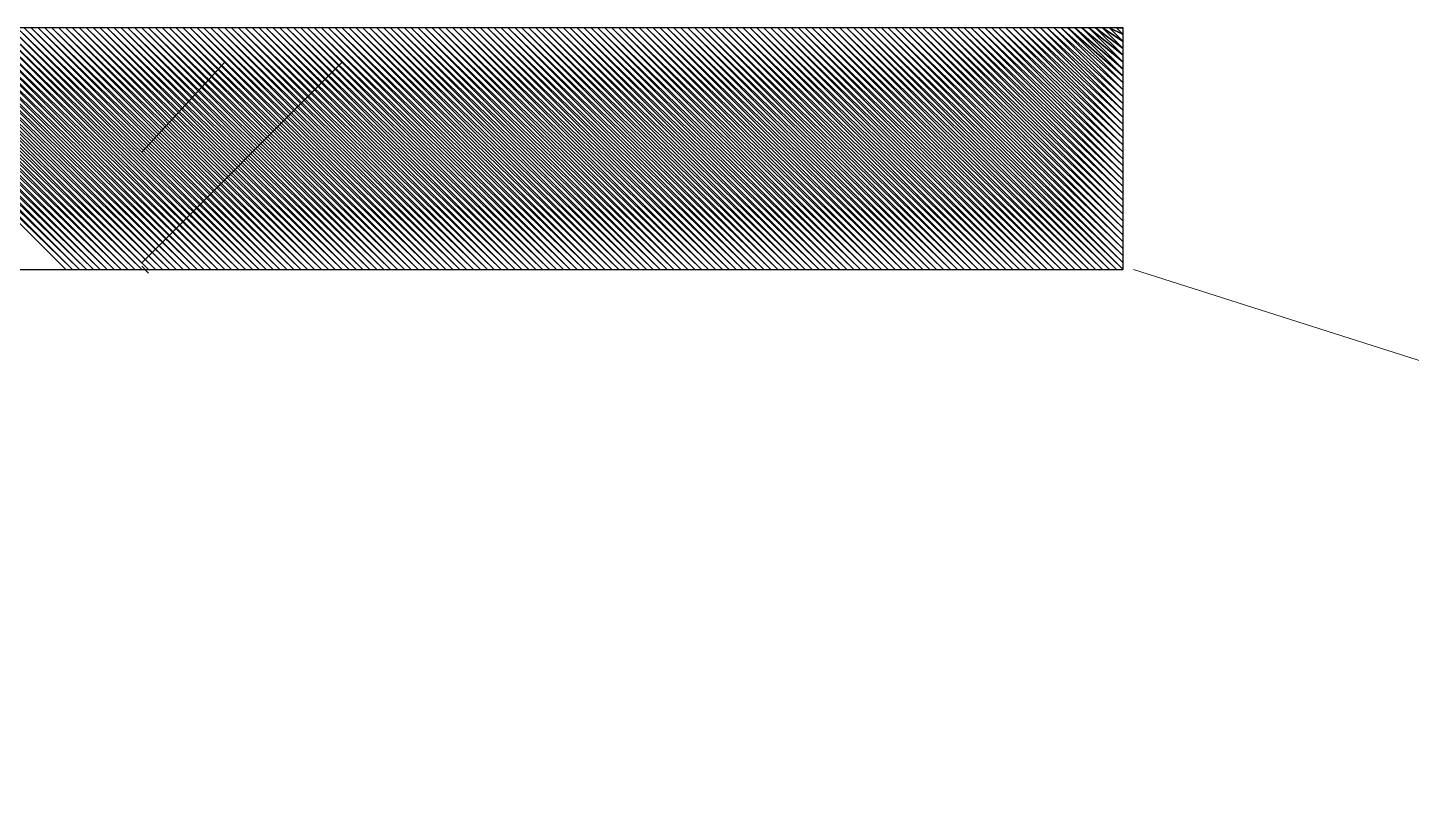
# Model space of a CAD drawing. Header units: millimetres. Extents: x 3050 to 430575, y -569542 to 36130.
# Drawn here: x 298760.2 to 299157.1, y -472798.7 to -472577.4 of the extents above; entities that cross this region are included whole.
import ezdxf

# ---------------------------------------------------------------- set-up
doc = ezdxf.new("R2010")
doc.units = ezdxf.units.MM
doc.layers.add('PDF _Геометрия', color=7, linetype='Continuous')

# ---------------------------------------------------------------- blocks, each defined once
blk = doc.blocks.new('ТХ3 4 этаж')
at = {"layer": 'PDF _Геометрия', "color": 5, "lineweight": 25}
for points in [[(14616.52, -61106.23), (13867.05, -61106.23), (13867.05, -61245.01), (14616.52, -61245.01)], [(13871.02, -61106.23), (14009.81, -61245.01), (13871.02, -61106.23), (14009.81, -61245.01), (13871.02, -61106.23), (14009.81, -61245.01), (13871.02, -61106.23), (14013.77, -61245.01), (13871.02, -61106.23), (14013.77, -61245.01), (13871.02, -61106.23), (14013.77, -61245.01)], [(13874.98, -61106.23), (14013.77, -61245.01), (13874.98, -61106.23), (14013.77, -61245.01), (13874.98, -61106.23), (14013.77, -61245.01), (13874.98, -61106.23), (14017.74, -61245.01), (13874.98, -61106.23), (14017.74, -61245.01), (13874.98, -61106.23), (14017.74, -61245.01)], [(13989.98, -61106.23), (14132.73, -61245.01), (13989.98, -61106.23), (14132.73, -61245.01), (13989.98, -61106.23), (14132.73, -61245.01)], [(13993.94, -61106.23), (14132.73, -61245.01), (13993.94, -61106.23), (14132.73, -61245.01), (13993.94, -61106.23), (14132.73, -61245.01), (13993.94, -61106.23), (14136.7, -61245.01), (13993.94, -61106.23), (14136.7, -61245.01), (13993.94, -61106.23), (14136.7, -61245.01)], [(13997.91, -61106.23), (14136.7, -61245.01), (13997.91, -61106.23), (14136.7, -61245.01), (13997.91, -61106.23), (14136.7, -61245.01), (13997.91, -61106.23), (14140.66, -61245.01), (13997.91, -61106.23), (14140.66, -61245.01), (13997.91, -61106.23), (14140.66, -61245.01)], [(14001.88, -61106.23), (14140.66, -61245.01), (14001.88, -61106.23), (14140.66, -61245.01), (14001.88, -61106.23), (14140.66, -61245.01), (14001.88, -61106.23), (14144.63, -61245.01), (14001.88, -61106.23), (14144.63, -61245.01), (14001.88, -61106.23), (14144.63, -61245.01)], [(14005.84, -61106.23), (14144.63, -61245.01), (14005.84, -61106.23), (14144.63, -61245.01), (14005.84, -61106.23), (14144.63, -61245.01), (14005.84, -61106.23), (14148.6, -61245.01), (14005.84, -61106.23), (14148.6, -61245.01), (14005.84, -61106.23), (14148.6, -61245.01)], [(14009.81, -61106.23), (14148.6, -61245.01), (14009.81, -61106.23), (14148.6, -61245.01), (14009.81, -61106.23), (14148.6, -61245.01), (14009.81, -61106.23), (14152.56, -61245.01), (14009.81, -61106.23), (14152.56, -61245.01), (14009.81, -61106.23), (14152.56, -61245.01)], [(14013.77, -61106.23), (14152.56, -61245.01), (14013.77, -61106.23), (14152.56, -61245.01), (14013.77, -61106.23), (14152.56, -61245.01), (14013.77, -61106.23), (14156.53, -61245.01), (14013.77, -61106.23), (14156.53, -61245.01), (14013.77, -61106.23), (14156.53, -61245.01)], [(14017.74, -61106.23), (14156.53, -61245.01), (14017.74, -61106.23), (14156.53, -61245.01), (14017.74, -61106.23), (14156.53, -61245.01), (14017.74, -61106.23), (14160.49, -61245.01), (14017.74, -61106.23), (14160.49, -61245.01), (14017.74, -61106.23), (14160.49, -61245.01)], [(14136.7, -61106.23), (14279.45, -61245.01), (14136.7, -61106.23), (14279.45, -61245.01), (14136.7, -61106.23), (14279.45, -61245.01)], [(14140.66, -61106.23), (14279.45, -61245.01), (14140.66, -61106.23), (14279.45, -61245.01), (14140.66, -61106.23), (14279.45, -61245.01), (14140.66, -61106.23), (14283.42, -61245.01), (14140.66, -61106.23), (14283.42, -61245.01), (14140.66, -61106.23), (14283.42, -61245.01)], [(14144.63, -61106.23), (14283.42, -61245.01), (14144.63, -61106.23), (14283.42, -61245.01), (14144.63, -61106.23), (14283.42, -61245.01), (14144.63, -61106.23), (14287.39, -61245.01), (14144.63, -61106.23), (14287.39, -61245.01), (14144.63, -61106.23), (14287.39, -61245.01)], [(14148.6, -61106.23), (14287.39, -61245.01), (14148.6, -61106.23), (14287.39, -61245.01), (14148.6, -61106.23), (14287.39, -61245.01), (14148.6, -61106.23), (14291.35, -61245.01), (14148.6, -61106.23), (14291.35, -61245.01), (14148.6, -61106.23), (14291.35, -61245.01)], [(14152.56, -61106.23), (14291.35, -61245.01), (14152.56, -61106.23), (14291.35, -61245.01), (14152.56, -61106.23), (14291.35, -61245.01), (14152.56, -61106.23), (14295.32, -61245.01), (14152.56, -61106.23), (14295.32, -61245.01), (14152.56, -61106.23), (14295.32, -61245.01)], [(14156.53, -61106.23), (14295.32, -61245.01), (14156.53, -61106.23), (14295.32, -61245.01), (14156.53, -61106.23), (14295.32, -61245.01), (14156.53, -61106.23), (14299.28, -61245.01), (14156.53, -61106.23), (14299.28, -61245.01), (14156.53, -61106.23), (14299.28, -61245.01)], [(14160.49, -61106.23), (14299.28, -61245.01), (14160.49, -61106.23), (14299.28, -61245.01), (14160.49, -61106.23), (14299.28, -61245.01), (14160.49, -61106.23), (14303.25, -61245.01), (14160.49, -61106.23), (14303.25, -61245.01), (14160.49, -61106.23), (14303.25, -61245.01)], [(14164.46, -61106.23), (14303.25, -61245.01), (14164.46, -61106.23), (14303.25, -61245.01), (14164.46, -61106.23), (14303.25, -61245.01), (14164.46, -61106.23), (14307.21, -61245.01), (14164.46, -61106.23), (14307.21, -61245.01), (14164.46, -61106.23), (14307.21, -61245.01)], [(14279.45, -61106.23), (14422.21, -61245.01), (14279.45, -61106.23), (14422.21, -61245.01), (14279.45, -61106.23), (14422.21, -61245.01)], [(14283.42, -61106.23), (14422.21, -61245.01), (14283.42, -61106.23), (14422.21, -61245.01), (14283.42, -61106.23), (14422.21, -61245.01), (14283.42, -61106.23), (14426.18, -61245.01), (14283.42, -61106.23), (14426.18, -61245.01), (14283.42, -61106.23), (14426.18, -61245.01)], [(14287.39, -61106.23), (14426.18, -61245.01), (14287.39, -61106.23), (14426.18, -61245.01), (14287.39, -61106.23), (14426.18, -61245.01), (14287.39, -61106.23), (14430.14, -61245.01), (14287.39, -61106.23), (14430.14, -61245.01), (14287.39, -61106.23), (14430.14, -61245.01)], [(14291.35, -61106.23), (14430.14, -61245.01), (14291.35, -61106.23), (14430.14, -61245.01), (14291.35, -61106.23), (14430.14, -61245.01), (14291.35, -61106.23), (14434.11, -61245.01), (14291.35, -61106.23), (14434.11, -61245.01), (14291.35, -61106.23), (14434.11, -61245.01)], [(14295.32, -61106.23), (14434.11, -61245.01), (14295.32, -61106.23), (14434.11, -61245.01), (14295.32, -61106.23), (14434.11, -61245.01), (14295.32, -61106.23), (14438.07, -61245.01), (14295.32, -61106.23), (14438.07, -61245.01), (14295.32, -61106.23), (14438.07, -61245.01)], [(14299.28, -61106.23), (14438.07, -61245.01), (14299.28, -61106.23), (14438.07, -61245.01), (14299.28, -61106.23), (14438.07, -61245.01), (14299.28, -61106.23), (14442.04, -61245.01), (14299.28, -61106.23), (14442.04, -61245.01), (14299.28, -61106.23), (14442.04, -61245.01)], [(14303.25, -61106.23), (14442.04, -61245.01), (14303.25, -61106.23), (14442.04, -61245.01), (14303.25, -61106.23), (14442.04, -61245.01), (14303.25, -61106.23), (14446, -61245.01), (14303.25, -61106.23), (14446, -61245.01), (14303.25, -61106.23), (14446, -61245.01)], [(14307.21, -61106.23), (14446, -61245.01), (14307.21, -61106.23), (14446, -61245.01), (14307.21, -61106.23), (14446, -61245.01), (14307.21, -61106.23), (14449.97, -61245.01), (14307.21, -61106.23), (14449.97, -61245.01), (14307.21, -61106.23), (14449.97, -61245.01)], [(14422.21, -61106.23), (14564.96, -61245.01), (14422.21, -61106.23), (14564.96, -61245.01), (14422.21, -61106.23), (14564.96, -61245.01)], [(14426.18, -61106.23), (14564.96, -61245.01), (14426.18, -61106.23), (14564.96, -61245.01), (14426.18, -61106.23), (14564.96, -61245.01), (14426.18, -61106.23), (14568.93, -61245.01), (14426.18, -61106.23), (14568.93, -61245.01), (14426.18, -61106.23), (14568.93, -61245.01)], [(14430.14, -61106.23), (14568.93, -61245.01), (14430.14, -61106.23), (14568.93, -61245.01), (14430.14, -61106.23), (14568.93, -61245.01), (14430.14, -61106.23), (14572.9, -61245.01), (14430.14, -61106.23), (14572.9, -61245.01), (14430.14, -61106.23), (14572.9, -61245.01)], [(14434.11, -61106.23), (14572.9, -61245.01), (14434.11, -61106.23), (14572.9, -61245.01), (14434.11, -61106.23), (14572.9, -61245.01), (14434.11, -61106.23), (14576.86, -61245.01), (14434.11, -61106.23), (14576.86, -61245.01), (14434.11, -61106.23), (14576.86, -61245.01)], [(14438.07, -61106.23), (14576.86, -61245.01), (14438.07, -61106.23), (14576.86, -61245.01), (14438.07, -61106.23), (14576.86, -61245.01), (14438.07, -61106.23), (14580.83, -61245.01), (14438.07, -61106.23), (14580.83, -61245.01), (14438.07, -61106.23), (14580.83, -61245.01)], [(14442.04, -61106.23), (14580.83, -61245.01), (14442.04, -61106.23), (14580.83, -61245.01), (14442.04, -61106.23), (14580.83, -61245.01), (14442.04, -61106.23), (14584.79, -61245.01), (14442.04, -61106.23), (14584.79, -61245.01), (14442.04, -61106.23), (14584.79, -61245.01)], [(14446, -61106.23), (14584.79, -61245.01), (14446, -61106.23), (14584.79, -61245.01), (14446, -61106.23), (14584.79, -61245.01), (14446, -61106.23), (14588.76, -61245.01), (14446, -61106.23), (14588.76, -61245.01), (14446, -61106.23), (14588.76, -61245.01)], [(14449.97, -61106.23), (14588.76, -61245.01), (14449.97, -61106.23), (14588.76, -61245.01), (14449.97, -61106.23), (14588.76, -61245.01), (14449.97, -61106.23), (14592.72, -61245.01), (14449.97, -61106.23), (14592.72, -61245.01), (14449.97, -61106.23), (14592.72, -61245.01)], [(14453.93, -61106.23), (14592.72, -61245.01), (14453.93, -61106.23), (14592.72, -61245.01), (14453.93, -61106.23), (14592.72, -61245.01), (14453.93, -61106.23), (14596.69, -61245.01), (14453.93, -61106.23), (14596.69, -61245.01), (14453.93, -61106.23), (14596.69, -61245.01)], [(14604.62, -61106.23), (14616.52, -61118.12), (14604.62, -61106.23), (14616.52, -61118.12), (14604.62, -61106.23), (14616.52, -61118.12), (14604.62, -61106.23), (14616.52, -61114.16), (14604.62, -61106.23), (14616.52, -61114.16), (14604.62, -61106.23), (14616.52, -61114.16)], [(14608.58, -61106.23), (14616.52, -61114.16), (14608.58, -61106.23), (14616.52, -61114.16), (14608.58, -61106.23), (14616.52, -61114.16), (14608.58, -61106.23), (14616.52, -61110.19), (14608.58, -61106.23), (14616.52, -61110.19), (14608.58, -61106.23), (14616.52, -61110.19)]]:
    blk.add_lwpolyline(points, close=True, dxfattribs=at)
for points in [[(13878.95, -61106.23), (14017.74, -61245.01), (13878.95, -61106.23), (14017.74, -61245.01), (13878.95, -61106.23), (14017.74, -61245.01), (13878.95, -61106.23), (14021.7, -61245.01), (13878.95, -61106.23), (14021.7, -61245.01), (13878.95, -61106.23), (14021.7, -61245.01), (13882.91, -61106.23), (14021.7, -61245.01), (13882.91, -61106.23), (14021.7, -61245.01), (13882.91, -61106.23), (14021.7, -61245.01), (13882.91, -61106.23), (14025.67, -61245.01), (13882.91, -61106.23), (14025.67, -61245.01), (13882.91, -61106.23), (14025.67, -61245.01), (13886.88, -61106.23), (14025.67, -61245.01), (13886.88, -61106.23), (14025.67, -61245.01), (13886.88, -61106.23), (14025.67, -61245.01), (13886.88, -61106.23), (14029.63, -61245.01), (13886.88, -61106.23), (14029.63, -61245.01), (13886.88, -61106.23), (14029.63, -61245.01), (13890.84, -61106.23), (14029.63, -61245.01), (13890.84, -61106.23), (14029.63, -61245.01), (13890.84, -61106.23), (14029.63, -61245.01), (13890.84, -61106.23), (14033.6, -61245.01), (13890.84, -61106.23), (14033.6, -61245.01), (13890.84, -61106.23), (14033.6, -61245.01), (13894.81, -61106.23), (14033.6, -61245.01), (13894.81, -61106.23), (14033.6, -61245.01), (13894.81, -61106.23), (14033.6, -61245.01), (13894.81, -61106.23), (14037.56, -61245.01), (13894.81, -61106.23), (14037.56, -61245.01), (13894.81, -61106.23), (14037.56, -61245.01), (13898.77, -61106.23), (14037.56, -61245.01), (13898.77, -61106.23), (14037.56, -61245.01), (13898.77, -61106.23), (14037.56, -61245.01), (13898.77, -61106.23), (14041.53, -61245.01), (13898.77, -61106.23), (14041.53, -61245.01), (13898.77, -61106.23), (14041.53, -61245.01), (13902.74, -61106.23), (14041.53, -61245.01), (13902.74, -61106.23), (14041.53, -61245.01), (13902.74, -61106.23), (14041.53, -61245.01), (13902.74, -61106.23), (14045.49, -61245.01), (13902.74, -61106.23), (14045.49, -61245.01), (13902.74, -61106.23), (14045.49, -61245.01), (13906.71, -61106.23), (14045.49, -61245.01), (13906.71, -61106.23), (14045.49, -61245.01), (13906.71, -61106.23), (14045.49, -61245.01), (13906.71, -61106.23), (14049.46, -61245.01), (13906.71, -61106.23), (14049.46, -61245.01), (13906.71, -61106.23), (14049.46, -61245.01), (13910.67, -61106.23), (14049.46, -61245.01), (13910.67, -61106.23), (14049.46, -61245.01), (13910.67, -61106.23), (14049.46, -61245.01), (13910.67, -61106.23), (14053.43, -61245.01), (13910.67, -61106.23), (14053.43, -61245.01), (13910.67, -61106.23), (14053.43, -61245.01), (13914.64, -61106.23), (14053.43, -61245.01), (13914.64, -61106.23), (14053.43, -61245.01), (13914.64, -61106.23), (14053.43, -61245.01), (13914.64, -61106.23), (14057.39, -61245.01), (13914.64, -61106.23), (14057.39, -61245.01), (13914.64, -61106.23), (14057.39, -61245.01), (13918.6, -61106.23), (14057.39, -61245.01), (13918.6, -61106.23), (14057.39, -61245.01), (13918.6, -61106.23), (14057.39, -61245.01), (13918.6, -61106.23), (14061.36, -61245.01), (13918.6, -61106.23), (14061.36, -61245.01), (13918.6, -61106.23), (14061.36, -61245.01), (13922.57, -61106.23), (14061.36, -61245.01), (13922.57, -61106.23), (14061.36, -61245.01), (13922.57, -61106.23), (14061.36, -61245.01), (13922.57, -61106.23), (14065.32, -61245.01), (13922.57, -61106.23), (14065.32, -61245.01), (13922.57, -61106.23), (14065.32, -61245.01), (13926.53, -61106.23), (14065.32, -61245.01), (13926.53, -61106.23), (14065.32, -61245.01), (13926.53, -61106.23), (14065.32, -61245.01), (13926.53, -61106.23), (14069.29, -61245.01), (13926.53, -61106.23), (14069.29, -61245.01), (13926.53, -61106.23), (14069.29, -61245.01), (13930.5, -61106.23), (14069.29, -61245.01), (13930.5, -61106.23), (14069.29, -61245.01), (13930.5, -61106.23), (14069.29, -61245.01), (13930.5, -61106.23), (14073.25, -61245.01), (13930.5, -61106.23), (14073.25, -61245.01), (13930.5, -61106.23), (14073.25, -61245.01), (13934.46, -61106.23), (14073.25, -61245.01), (13934.46, -61106.23), (14073.25, -61245.01), (13934.46, -61106.23), (14073.25, -61245.01), (13934.46, -61106.23), (14077.22, -61245.01), (13934.46, -61106.23), (14077.22, -61245.01), (13934.46, -61106.23), (14077.22, -61245.01), (13938.43, -61106.23), (14077.22, -61245.01), (13938.43, -61106.23), (14077.22, -61245.01), (13938.43, -61106.23), (14077.22, -61245.01), (13938.43, -61106.23), (14081.18, -61245.01), (13938.43, -61106.23), (14081.18, -61245.01), (13938.43, -61106.23), (14081.18, -61245.01), (13942.39, -61106.23), (14081.18, -61245.01), (13942.39, -61106.23), (14081.18, -61245.01), (13942.39, -61106.23), (14081.18, -61245.01), (13942.39, -61106.23), (14085.15, -61245.01), (13942.39, -61106.23), (14085.15, -61245.01), (13942.39, -61106.23), (14085.15, -61245.01), (13946.36, -61106.23), (14085.15, -61245.01), (13946.36, -61106.23), (14085.15, -61245.01), (13946.36, -61106.23), (14085.15, -61245.01), (13946.36, -61106.23), (14089.11, -61245.01), (13946.36, -61106.23), (14089.11, -61245.01), (13946.36, -61106.23), (14089.11, -61245.01), (13950.32, -61106.23), (14089.11, -61245.01), (13950.32, -61106.23), (14089.11, -61245.01), (13950.32, -61106.23), (14089.11, -61245.01), (13950.32, -61106.23), (14093.08, -61245.01), (13950.32, -61106.23), (14093.08, -61245.01), (13950.32, -61106.23), (14093.08, -61245.01), (13954.29, -61106.23), (14093.08, -61245.01), (13954.29, -61106.23), (14093.08, -61245.01), (13954.29, -61106.23), (14093.08, -61245.01), (13954.29, -61106.23), (14097.05, -61245.01), (13954.29, -61106.23), (14097.05, -61245.01), (13954.29, -61106.23), (14097.05, -61245.01), (13958.26, -61106.23), (14097.05, -61245.01), (13958.26, -61106.23), (14097.05, -61245.01), (13958.26, -61106.23), (14097.05, -61245.01), (13958.26, -61106.23), (14101.01, -61245.01), (13958.26, -61106.23), (14101.01, -61245.01), (13958.26, -61106.23), (14101.01, -61245.01), (13962.22, -61106.23), (14101.01, -61245.01), (13962.22, -61106.23), (14101.01, -61245.01), (13962.22, -61106.23), (14101.01, -61245.01), (13962.22, -61106.23), (14104.98, -61245.01), (13962.22, -61106.23), (14104.98, -61245.01), (13962.22, -61106.23), (14104.98, -61245.01), (13966.19, -61106.23), (14104.98, -61245.01), (13966.19, -61106.23), (14104.98, -61245.01), (13966.19, -61106.23), (14104.98, -61245.01), (13966.19, -61106.23), (14108.94, -61245.01), (13966.19, -61106.23), (14108.94, -61245.01), (13966.19, -61106.23), (14108.94, -61245.01), (13970.15, -61106.23), (14108.94, -61245.01), (13970.15, -61106.23), (14108.94, -61245.01), (13970.15, -61106.23), (14108.94, -61245.01), (13970.15, -61106.23), (14112.91, -61245.01), (13970.15, -61106.23), (14112.91, -61245.01), (13970.15, -61106.23), (14112.91, -61245.01), (13974.12, -61106.23), (14112.91, -61245.01), (13974.12, -61106.23), (14112.91, -61245.01), (13974.12, -61106.23), (14112.91, -61245.01), (13974.12, -61106.23), (14116.87, -61245.01), (13974.12, -61106.23), (14116.87, -61245.01), (13974.12, -61106.23), (14116.87, -61245.01), (13978.08, -61106.23), (14116.87, -61245.01), (13978.08, -61106.23), (14116.87, -61245.01), (13978.08, -61106.23), (14116.87, -61245.01), (13978.08, -61106.23), (14120.84, -61245.01), (13978.08, -61106.23), (14120.84, -61245.01), (13978.08, -61106.23), (14120.84, -61245.01), (13982.05, -61106.23), (14120.84, -61245.01), (13982.05, -61106.23), (14120.84, -61245.01), (13982.05, -61106.23), (14120.84, -61245.01), (13982.05, -61106.23), (14124.8, -61245.01), (13982.05, -61106.23), (14124.8, -61245.01), (13982.05, -61106.23), (14124.8, -61245.01), (13986.01, -61106.23), (14124.8, -61245.01), (13986.01, -61106.23), (14124.8, -61245.01), (13986.01, -61106.23), (14124.8, -61245.01), (13986.01, -61106.23), (14128.77, -61245.01), (13986.01, -61106.23), (14128.77, -61245.01), (13986.01, -61106.23), (14128.77, -61245.01), (13989.98, -61106.23), (14128.77, -61245.01), (13989.98, -61106.23), (14128.77, -61245.01), (13989.98, -61106.23), (14128.77, -61245.01)], [(14021.7, -61106.23), (14160.49, -61245.01), (14021.7, -61106.23), (14160.49, -61245.01), (14021.7, -61106.23), (14160.49, -61245.01), (14021.7, -61106.23), (14164.46, -61245.01), (14021.7, -61106.23), (14164.46, -61245.01), (14021.7, -61106.23), (14164.46, -61245.01), (14025.67, -61106.23), (14164.46, -61245.01), (14025.67, -61106.23), (14164.46, -61245.01), (14025.67, -61106.23), (14164.46, -61245.01), (14025.67, -61106.23), (14168.42, -61245.01), (14025.67, -61106.23), (14168.42, -61245.01), (14025.67, -61106.23), (14168.42, -61245.01), (14029.63, -61106.23), (14168.42, -61245.01), (14029.63, -61106.23), (14168.42, -61245.01), (14029.63, -61106.23), (14168.42, -61245.01), (14029.63, -61106.23), (14172.39, -61245.01), (14029.63, -61106.23), (14172.39, -61245.01), (14029.63, -61106.23), (14172.39, -61245.01), (14033.6, -61106.23), (14172.39, -61245.01), (14033.6, -61106.23), (14172.39, -61245.01), (14033.6, -61106.23), (14172.39, -61245.01), (14033.6, -61106.23), (14176.35, -61245.01), (14033.6, -61106.23), (14176.35, -61245.01), (14033.6, -61106.23), (14176.35, -61245.01), (14037.56, -61106.23), (14176.35, -61245.01), (14037.56, -61106.23), (14176.35, -61245.01), (14037.56, -61106.23), (14176.35, -61245.01), (14037.56, -61106.23), (14180.32, -61245.01), (14037.56, -61106.23), (14180.32, -61245.01), (14037.56, -61106.23), (14180.32, -61245.01), (14041.53, -61106.23), (14180.32, -61245.01), (14041.53, -61106.23), (14180.32, -61245.01), (14041.53, -61106.23), (14180.32, -61245.01), (14041.53, -61106.23), (14184.28, -61245.01), (14041.53, -61106.23), (14184.28, -61245.01), (14041.53, -61106.23), (14184.28, -61245.01), (14045.49, -61106.23), (14184.28, -61245.01), (14045.49, -61106.23), (14184.28, -61245.01), (14045.49, -61106.23), (14184.28, -61245.01), (14045.49, -61106.23), (14188.25, -61245.01), (14045.49, -61106.23), (14188.25, -61245.01), (14045.49, -61106.23), (14188.25, -61245.01), (14049.46, -61106.23), (14188.25, -61245.01), (14049.46, -61106.23), (14188.25, -61245.01), (14049.46, -61106.23), (14188.25, -61245.01), (14049.46, -61106.23), (14192.22, -61245.01), (14049.46, -61106.23), (14192.22, -61245.01), (14049.46, -61106.23), (14192.22, -61245.01), (14053.43, -61106.23), (14192.22, -61245.01), (14053.43, -61106.23), (14192.22, -61245.01), (14053.43, -61106.23), (14192.22, -61245.01), (14053.43, -61106.23), (14196.18, -61245.01), (14053.43, -61106.23), (14196.18, -61245.01), (14053.43, -61106.23), (14196.18, -61245.01), (14057.39, -61106.23), (14196.18, -61245.01), (14057.39, -61106.23), (14196.18, -61245.01), (14057.39, -61106.23), (14196.18, -61245.01), (14057.39, -61106.23), (14200.15, -61245.01), (14057.39, -61106.23), (14200.15, -61245.01), (14057.39, -61106.23), (14200.15, -61245.01), (14061.36, -61106.23), (14200.15, -61245.01), (14061.36, -61106.23), (14200.15, -61245.01), (14061.36, -61106.23), (14200.15, -61245.01), (14061.36, -61106.23), (14204.11, -61245.01), (14061.36, -61106.23), (14204.11, -61245.01), (14061.36, -61106.23), (14204.11, -61245.01), (14065.32, -61106.23), (14204.11, -61245.01), (14065.32, -61106.23), (14204.11, -61245.01), (14065.32, -61106.23), (14204.11, -61245.01), (14065.32, -61106.23), (14208.08, -61245.01), (14065.32, -61106.23), (14208.08, -61245.01), (14065.32, -61106.23), (14208.08, -61245.01), (14069.29, -61106.23), (14208.08, -61245.01), (14069.29, -61106.23), (14208.08, -61245.01), (14069.29, -61106.23), (14208.08, -61245.01), (14069.29, -61106.23), (14212.04, -61245.01), (14069.29, -61106.23), (14212.04, -61245.01), (14069.29, -61106.23), (14212.04, -61245.01), (14073.25, -61106.23), (14212.04, -61245.01), (14073.25, -61106.23), (14212.04, -61245.01), (14073.25, -61106.23), (14212.04, -61245.01), (14073.25, -61106.23), (14216.01, -61245.01), (14073.25, -61106.23), (14216.01, -61245.01), (14073.25, -61106.23), (14216.01, -61245.01), (14077.22, -61106.23), (14216.01, -61245.01), (14077.22, -61106.23), (14216.01, -61245.01), (14077.22, -61106.23), (14216.01, -61245.01), (14077.22, -61106.23), (14219.97, -61245.01), (14077.22, -61106.23), (14219.97, -61245.01), (14077.22, -61106.23), (14219.97, -61245.01), (14081.18, -61106.23), (14219.97, -61245.01), (14081.18, -61106.23), (14219.97, -61245.01), (14081.18, -61106.23), (14219.97, -61245.01), (14081.18, -61106.23), (14223.94, -61245.01), (14081.18, -61106.23), (14223.94, -61245.01), (14081.18, -61106.23), (14223.94, -61245.01), (14085.15, -61106.23), (14223.94, -61245.01), (14085.15, -61106.23), (14223.94, -61245.01), (14085.15, -61106.23), (14223.94, -61245.01), (14085.15, -61106.23), (14227.9, -61245.01), (14085.15, -61106.23), (14227.9, -61245.01), (14085.15, -61106.23), (14227.9, -61245.01), (14089.11, -61106.23), (14227.9, -61245.01), (14089.11, -61106.23), (14227.9, -61245.01), (14089.11, -61106.23), (14227.9, -61245.01), (14089.11, -61106.23), (14231.87, -61245.01), (14089.11, -61106.23), (14231.87, -61245.01), (14089.11, -61106.23), (14231.87, -61245.01), (14093.08, -61106.23), (14231.87, -61245.01), (14093.08, -61106.23), (14231.87, -61245.01), (14093.08, -61106.23), (14231.87, -61245.01), (14093.08, -61106.23), (14235.83, -61245.01), (14093.08, -61106.23), (14235.83, -61245.01), (14093.08, -61106.23), (14235.83, -61245.01), (14097.05, -61106.23), (14235.83, -61245.01), (14097.05, -61106.23), (14235.83, -61245.01), (14097.05, -61106.23), (14235.83, -61245.01), (14097.05, -61106.23), (14239.8, -61245.01), (14097.05, -61106.23), (14239.8, -61245.01), (14097.05, -61106.23), (14239.8, -61245.01), (14101.01, -61106.23), (14239.8, -61245.01), (14101.01, -61106.23), (14239.8, -61245.01), (14101.01, -61106.23), (14239.8, -61245.01), (14101.01, -61106.23), (14243.77, -61245.01), (14101.01, -61106.23), (14243.77, -61245.01), (14101.01, -61106.23), (14243.77, -61245.01), (14104.98, -61106.23), (14243.77, -61245.01), (14104.98, -61106.23), (14243.77, -61245.01), (14104.98, -61106.23), (14243.77, -61245.01), (14104.98, -61106.23), (14247.73, -61245.01), (14104.98, -61106.23), (14247.73, -61245.01), (14104.98, -61106.23), (14247.73, -61245.01), (14108.94, -61106.23), (14247.73, -61245.01), (14108.94, -61106.23), (14247.73, -61245.01), (14108.94, -61106.23), (14247.73, -61245.01), (14108.94, -61106.23), (14251.7, -61245.01), (14108.94, -61106.23), (14251.7, -61245.01), (14108.94, -61106.23), (14251.7, -61245.01), (14112.91, -61106.23), (14251.7, -61245.01), (14112.91, -61106.23), (14251.7, -61245.01), (14112.91, -61106.23), (14251.7, -61245.01), (14112.91, -61106.23), (14255.66, -61245.01), (14112.91, -61106.23), (14255.66, -61245.01), (14112.91, -61106.23), (14255.66, -61245.01), (14116.87, -61106.23), (14255.66, -61245.01), (14116.87, -61106.23), (14255.66, -61245.01), (14116.87, -61106.23), (14255.66, -61245.01), (14116.87, -61106.23), (14259.63, -61245.01), (14116.87, -61106.23), (14259.63, -61245.01), (14116.87, -61106.23), (14259.63, -61245.01), (14120.84, -61106.23), (14259.63, -61245.01), (14120.84, -61106.23), (14259.63, -61245.01), (14120.84, -61106.23), (14259.63, -61245.01), (14120.84, -61106.23), (14263.59, -61245.01), (14120.84, -61106.23), (14263.59, -61245.01), (14120.84, -61106.23), (14263.59, -61245.01), (14124.8, -61106.23), (14263.59, -61245.01), (14124.8, -61106.23), (14263.59, -61245.01), (14124.8, -61106.23), (14263.59, -61245.01), (14124.8, -61106.23), (14267.56, -61245.01), (14124.8, -61106.23), (14267.56, -61245.01), (14124.8, -61106.23), (14267.56, -61245.01), (14128.77, -61106.23), (14267.56, -61245.01), (14128.77, -61106.23), (14267.56, -61245.01), (14128.77, -61106.23), (14267.56, -61245.01), (14128.77, -61106.23), (14271.52, -61245.01), (14128.77, -61106.23), (14271.52, -61245.01), (14128.77, -61106.23), (14271.52, -61245.01), (14132.73, -61106.23), (14271.52, -61245.01), (14132.73, -61106.23), (14271.52, -61245.01), (14132.73, -61106.23), (14271.52, -61245.01), (14132.73, -61106.23), (14275.49, -61245.01), (14132.73, -61106.23), (14275.49, -61245.01), (14132.73, -61106.23), (14275.49, -61245.01), (14136.7, -61106.23), (14275.49, -61245.01), (14136.7, -61106.23), (14275.49, -61245.01), (14136.7, -61106.23), (14275.49, -61245.01)], [(14168.42, -61106.23), (14307.21, -61245.01), (14168.42, -61106.23), (14307.21, -61245.01), (14168.42, -61106.23), (14307.21, -61245.01), (14168.42, -61106.23), (14311.18, -61245.01), (14168.42, -61106.23), (14311.18, -61245.01), (14168.42, -61106.23), (14311.18, -61245.01), (14172.39, -61106.23), (14311.18, -61245.01), (14172.39, -61106.23), (14311.18, -61245.01), (14172.39, -61106.23), (14311.18, -61245.01), (14172.39, -61106.23), (14315.14, -61245.01), (14172.39, -61106.23), (14315.14, -61245.01), (14172.39, -61106.23), (14315.14, -61245.01), (14176.35, -61106.23), (14315.14, -61245.01), (14176.35, -61106.23), (14315.14, -61245.01), (14176.35, -61106.23), (14315.14, -61245.01), (14176.35, -61106.23), (14319.11, -61245.01), (14176.35, -61106.23), (14319.11, -61245.01), (14176.35, -61106.23), (14319.11, -61245.01), (14180.32, -61106.23), (14319.11, -61245.01), (14180.32, -61106.23), (14319.11, -61245.01), (14180.32, -61106.23), (14319.11, -61245.01), (14180.32, -61106.23), (14323.07, -61245.01), (14180.32, -61106.23), (14323.07, -61245.01), (14180.32, -61106.23), (14323.07, -61245.01), (14184.28, -61106.23), (14323.07, -61245.01), (14184.28, -61106.23), (14323.07, -61245.01), (14184.28, -61106.23), (14323.07, -61245.01), (14184.28, -61106.23), (14327.04, -61245.01), (14184.28, -61106.23), (14327.04, -61245.01), (14184.28, -61106.23), (14327.04, -61245.01), (14188.25, -61106.23), (14327.04, -61245.01), (14188.25, -61106.23), (14327.04, -61245.01), (14188.25, -61106.23), (14327.04, -61245.01), (14188.25, -61106.23), (14331, -61245.01), (14188.25, -61106.23), (14331, -61245.01), (14188.25, -61106.23), (14331, -61245.01), (14192.22, -61106.23), (14331, -61245.01), (14192.22, -61106.23), (14331, -61245.01), (14192.22, -61106.23), (14331, -61245.01), (14192.22, -61106.23), (14334.97, -61245.01), (14192.22, -61106.23), (14334.97, -61245.01), (14192.22, -61106.23), (14334.97, -61245.01), (14196.18, -61106.23), (14334.97, -61245.01), (14196.18, -61106.23), (14334.97, -61245.01), (14196.18, -61106.23), (14334.97, -61245.01), (14196.18, -61106.23), (14338.94, -61245.01), (14196.18, -61106.23), (14338.94, -61245.01), (14196.18, -61106.23), (14338.94, -61245.01), (14200.15, -61106.23), (14338.94, -61245.01), (14200.15, -61106.23), (14338.94, -61245.01), (14200.15, -61106.23), (14338.94, -61245.01), (14200.15, -61106.23), (14342.9, -61245.01), (14200.15, -61106.23), (14342.9, -61245.01), (14200.15, -61106.23), (14342.9, -61245.01), (14204.11, -61106.23), (14342.9, -61245.01), (14204.11, -61106.23), (14342.9, -61245.01), (14204.11, -61106.23), (14342.9, -61245.01), (14204.11, -61106.23), (14346.87, -61245.01), (14204.11, -61106.23), (14346.87, -61245.01), (14204.11, -61106.23), (14346.87, -61245.01), (14208.08, -61106.23), (14346.87, -61245.01), (14208.08, -61106.23), (14346.87, -61245.01), (14208.08, -61106.23), (14346.87, -61245.01), (14208.08, -61106.23), (14350.83, -61245.01), (14208.08, -61106.23), (14350.83, -61245.01), (14208.08, -61106.23), (14350.83, -61245.01), (14212.04, -61106.23), (14350.83, -61245.01), (14212.04, -61106.23), (14350.83, -61245.01), (14212.04, -61106.23), (14350.83, -61245.01), (14212.04, -61106.23), (14354.8, -61245.01), (14212.04, -61106.23), (14354.8, -61245.01), (14212.04, -61106.23), (14354.8, -61245.01), (14216.01, -61106.23), (14354.8, -61245.01), (14216.01, -61106.23), (14354.8, -61245.01), (14216.01, -61106.23), (14354.8, -61245.01), (14216.01, -61106.23), (14358.76, -61245.01), (14216.01, -61106.23), (14358.76, -61245.01), (14216.01, -61106.23), (14358.76, -61245.01), (14219.97, -61106.23), (14358.76, -61245.01), (14219.97, -61106.23), (14358.76, -61245.01), (14219.97, -61106.23), (14358.76, -61245.01), (14219.97, -61106.23), (14362.73, -61245.01), (14219.97, -61106.23), (14362.73, -61245.01), (14219.97, -61106.23), (14362.73, -61245.01), (14223.94, -61106.23), (14362.73, -61245.01), (14223.94, -61106.23), (14362.73, -61245.01), (14223.94, -61106.23), (14362.73, -61245.01), (14223.94, -61106.23), (14366.69, -61245.01), (14223.94, -61106.23), (14366.69, -61245.01), (14223.94, -61106.23), (14366.69, -61245.01), (14227.9, -61106.23), (14366.69, -61245.01), (14227.9, -61106.23), (14366.69, -61245.01), (14227.9, -61106.23), (14366.69, -61245.01), (14227.9, -61106.23), (14370.66, -61245.01), (14227.9, -61106.23), (14370.66, -61245.01), (14227.9, -61106.23), (14370.66, -61245.01), (14231.87, -61106.23), (14370.66, -61245.01), (14231.87, -61106.23), (14370.66, -61245.01), (14231.87, -61106.23), (14370.66, -61245.01), (14231.87, -61106.23), (14374.62, -61245.01), (14231.87, -61106.23), (14374.62, -61245.01), (14231.87, -61106.23), (14374.62, -61245.01), (14235.83, -61106.23), (14374.62, -61245.01), (14235.83, -61106.23), (14374.62, -61245.01), (14235.83, -61106.23), (14374.62, -61245.01), (14235.83, -61106.23), (14378.59, -61245.01), (14235.83, -61106.23), (14378.59, -61245.01), (14235.83, -61106.23), (14378.59, -61245.01), (14239.8, -61106.23), (14378.59, -61245.01), (14239.8, -61106.23), (14378.59, -61245.01), (14239.8, -61106.23), (14378.59, -61245.01), (14239.8, -61106.23), (14382.56, -61245.01), (14239.8, -61106.23), (14382.56, -61245.01), (14239.8, -61106.23), (14382.56, -61245.01), (14243.77, -61106.23), (14382.56, -61245.01), (14243.77, -61106.23), (14382.56, -61245.01), (14243.77, -61106.23), (14382.56, -61245.01), (14243.77, -61106.23), (14386.52, -61245.01), (14243.77, -61106.23), (14386.52, -61245.01), (14243.77, -61106.23), (14386.52, -61245.01), (14247.73, -61106.23), (14386.52, -61245.01), (14247.73, -61106.23), (14386.52, -61245.01), (14247.73, -61106.23), (14386.52, -61245.01), (14247.73, -61106.23), (14390.49, -61245.01), (14247.73, -61106.23), (14390.49, -61245.01), (14247.73, -61106.23), (14390.49, -61245.01), (14251.7, -61106.23), (14390.49, -61245.01), (14251.7, -61106.23), (14390.49, -61245.01), (14251.7, -61106.23), (14390.49, -61245.01), (14251.7, -61106.23), (14394.45, -61245.01), (14251.7, -61106.23), (14394.45, -61245.01), (14251.7, -61106.23), (14394.45, -61245.01), (14255.66, -61106.23), (14394.45, -61245.01), (14255.66, -61106.23), (14394.45, -61245.01), (14255.66, -61106.23), (14394.45, -61245.01), (14255.66, -61106.23), (14398.42, -61245.01), (14255.66, -61106.23), (14398.42, -61245.01), (14255.66, -61106.23), (14398.42, -61245.01), (14259.63, -61106.23), (14398.42, -61245.01), (14259.63, -61106.23), (14398.42, -61245.01), (14259.63, -61106.23), (14398.42, -61245.01), (14259.63, -61106.23), (14402.38, -61245.01), (14259.63, -61106.23), (14402.38, -61245.01), (14259.63, -61106.23), (14402.38, -61245.01), (14263.59, -61106.23), (14402.38, -61245.01), (14263.59, -61106.23), (14402.38, -61245.01), (14263.59, -61106.23), (14402.38, -61245.01), (14263.59, -61106.23), (14406.35, -61245.01), (14263.59, -61106.23), (14406.35, -61245.01), (14263.59, -61106.23), (14406.35, -61245.01), (14267.56, -61106.23), (14406.35, -61245.01), (14267.56, -61106.23), (14406.35, -61245.01), (14267.56, -61106.23), (14406.35, -61245.01), (14267.56, -61106.23), (14410.31, -61245.01), (14267.56, -61106.23), (14410.31, -61245.01), (14267.56, -61106.23), (14410.31, -61245.01), (14271.52, -61106.23), (14410.31, -61245.01), (14271.52, -61106.23), (14410.31, -61245.01), (14271.52, -61106.23), (14410.31, -61245.01), (14271.52, -61106.23), (14414.28, -61245.01), (14271.52, -61106.23), (14414.28, -61245.01), (14271.52, -61106.23), (14414.28, -61245.01), (14275.49, -61106.23), (14414.28, -61245.01), (14275.49, -61106.23), (14414.28, -61245.01), (14275.49, -61106.23), (14414.28, -61245.01), (14275.49, -61106.23), (14418.24, -61245.01), (14275.49, -61106.23), (14418.24, -61245.01), (14275.49, -61106.23), (14418.24, -61245.01), (14279.45, -61106.23), (14418.24, -61245.01), (14279.45, -61106.23), (14418.24, -61245.01), (14279.45, -61106.23), (14418.24, -61245.01)], [(14311.18, -61106.23), (14449.97, -61245.01), (14311.18, -61106.23), (14449.97, -61245.01), (14311.18, -61106.23), (14449.97, -61245.01), (14311.18, -61106.23), (14453.93, -61245.01), (14311.18, -61106.23), (14453.93, -61245.01), (14311.18, -61106.23), (14453.93, -61245.01), (14315.14, -61106.23), (14453.93, -61245.01), (14315.14, -61106.23), (14453.93, -61245.01), (14315.14, -61106.23), (14453.93, -61245.01), (14315.14, -61106.23), (14457.9, -61245.01), (14315.14, -61106.23), (14457.9, -61245.01), (14315.14, -61106.23), (14457.9, -61245.01), (14319.11, -61106.23), (14457.9, -61245.01), (14319.11, -61106.23), (14457.9, -61245.01), (14319.11, -61106.23), (14457.9, -61245.01), (14319.11, -61106.23), (14461.86, -61245.01), (14319.11, -61106.23), (14461.86, -61245.01), (14319.11, -61106.23), (14461.86, -61245.01), (14323.07, -61106.23), (14461.86, -61245.01), (14323.07, -61106.23), (14461.86, -61245.01), (14323.07, -61106.23), (14461.86, -61245.01), (14323.07, -61106.23), (14465.83, -61245.01), (14323.07, -61106.23), (14465.83, -61245.01), (14323.07, -61106.23), (14465.83, -61245.01), (14327.04, -61106.23), (14465.83, -61245.01), (14327.04, -61106.23), (14465.83, -61245.01), (14327.04, -61106.23), (14465.83, -61245.01), (14327.04, -61106.23), (14469.79, -61245.01), (14327.04, -61106.23), (14469.79, -61245.01), (14327.04, -61106.23), (14469.79, -61245.01), (14331, -61106.23), (14469.79, -61245.01), (14331, -61106.23), (14469.79, -61245.01), (14331, -61106.23), (14469.79, -61245.01), (14331, -61106.23), (14473.76, -61245.01), (14331, -61106.23), (14473.76, -61245.01), (14331, -61106.23), (14473.76, -61245.01), (14334.97, -61106.23), (14473.76, -61245.01), (14334.97, -61106.23), (14473.76, -61245.01), (14334.97, -61106.23), (14473.76, -61245.01), (14334.97, -61106.23), (14477.73, -61245.01), (14334.97, -61106.23), (14477.73, -61245.01), (14334.97, -61106.23), (14477.73, -61245.01), (14338.94, -61106.23), (14477.73, -61245.01), (14338.94, -61106.23), (14477.73, -61245.01), (14338.94, -61106.23), (14477.73, -61245.01), (14338.94, -61106.23), (14481.69, -61245.01), (14338.94, -61106.23), (14481.69, -61245.01), (14338.94, -61106.23), (14481.69, -61245.01), (14342.9, -61106.23), (14481.69, -61245.01), (14342.9, -61106.23), (14481.69, -61245.01), (14342.9, -61106.23), (14481.69, -61245.01), (14342.9, -61106.23), (14485.66, -61245.01), (14342.9, -61106.23), (14485.66, -61245.01), (14342.9, -61106.23), (14485.66, -61245.01), (14346.87, -61106.23), (14485.66, -61245.01), (14346.87, -61106.23), (14485.66, -61245.01), (14346.87, -61106.23), (14485.66, -61245.01), (14346.87, -61106.23), (14489.62, -61245.01), (14346.87, -61106.23), (14489.62, -61245.01), (14346.87, -61106.23), (14489.62, -61245.01), (14350.83, -61106.23), (14489.62, -61245.01), (14350.83, -61106.23), (14489.62, -61245.01), (14350.83, -61106.23), (14489.62, -61245.01), (14350.83, -61106.23), (14493.59, -61245.01), (14350.83, -61106.23), (14493.59, -61245.01), (14350.83, -61106.23), (14493.59, -61245.01), (14354.8, -61106.23), (14493.59, -61245.01), (14354.8, -61106.23), (14493.59, -61245.01), (14354.8, -61106.23), (14493.59, -61245.01), (14354.8, -61106.23), (14497.55, -61245.01), (14354.8, -61106.23), (14497.55, -61245.01), (14354.8, -61106.23), (14497.55, -61245.01), (14358.76, -61106.23), (14497.55, -61245.01), (14358.76, -61106.23), (14497.55, -61245.01), (14358.76, -61106.23), (14497.55, -61245.01), (14358.76, -61106.23), (14501.52, -61245.01), (14358.76, -61106.23), (14501.52, -61245.01), (14358.76, -61106.23), (14501.52, -61245.01), (14362.73, -61106.23), (14501.52, -61245.01), (14362.73, -61106.23), (14501.52, -61245.01), (14362.73, -61106.23), (14501.52, -61245.01), (14362.73, -61106.23), (14505.48, -61245.01), (14362.73, -61106.23), (14505.48, -61245.01), (14362.73, -61106.23), (14505.48, -61245.01), (14366.69, -61106.23), (14505.48, -61245.01), (14366.69, -61106.23), (14505.48, -61245.01), (14366.69, -61106.23), (14505.48, -61245.01), (14366.69, -61106.23), (14509.45, -61245.01), (14366.69, -61106.23), (14509.45, -61245.01), (14366.69, -61106.23), (14509.45, -61245.01), (14370.66, -61106.23), (14509.45, -61245.01), (14370.66, -61106.23), (14509.45, -61245.01), (14370.66, -61106.23), (14509.45, -61245.01), (14370.66, -61106.23), (14513.41, -61245.01), (14370.66, -61106.23), (14513.41, -61245.01), (14370.66, -61106.23), (14513.41, -61245.01), (14374.62, -61106.23), (14513.41, -61245.01), (14374.62, -61106.23), (14513.41, -61245.01), (14374.62, -61106.23), (14513.41, -61245.01), (14374.62, -61106.23), (14517.38, -61245.01), (14374.62, -61106.23), (14517.38, -61245.01), (14374.62, -61106.23), (14517.38, -61245.01), (14378.59, -61106.23), (14517.38, -61245.01), (14378.59, -61106.23), (14517.38, -61245.01), (14378.59, -61106.23), (14517.38, -61245.01), (14378.59, -61106.23), (14521.35, -61245.01), (14378.59, -61106.23), (14521.35, -61245.01), (14378.59, -61106.23), (14521.35, -61245.01), (14382.56, -61106.23), (14521.35, -61245.01), (14382.56, -61106.23), (14521.35, -61245.01), (14382.56, -61106.23), (14521.35, -61245.01), (14382.56, -61106.23), (14525.31, -61245.01), (14382.56, -61106.23), (14525.31, -61245.01), (14382.56, -61106.23), (14525.31, -61245.01), (14386.52, -61106.23), (14525.31, -61245.01), (14386.52, -61106.23), (14525.31, -61245.01), (14386.52, -61106.23), (14525.31, -61245.01), (14386.52, -61106.23), (14529.28, -61245.01), (14386.52, -61106.23), (14529.28, -61245.01), (14386.52, -61106.23), (14529.28, -61245.01), (14390.49, -61106.23), (14529.28, -61245.01), (14390.49, -61106.23), (14529.28, -61245.01), (14390.49, -61106.23), (14529.28, -61245.01), (14390.49, -61106.23), (14533.24, -61245.01), (14390.49, -61106.23), (14533.24, -61245.01), (14390.49, -61106.23), (14533.24, -61245.01), (14394.45, -61106.23), (14533.24, -61245.01), (14394.45, -61106.23), (14533.24, -61245.01), (14394.45, -61106.23), (14533.24, -61245.01), (14394.45, -61106.23), (14537.21, -61245.01), (14394.45, -61106.23), (14537.21, -61245.01), (14394.45, -61106.23), (14537.21, -61245.01), (14398.42, -61106.23), (14537.21, -61245.01), (14398.42, -61106.23), (14537.21, -61245.01), (14398.42, -61106.23), (14537.21, -61245.01), (14398.42, -61106.23), (14541.17, -61245.01), (14398.42, -61106.23), (14541.17, -61245.01), (14398.42, -61106.23), (14541.17, -61245.01), (14402.38, -61106.23), (14541.17, -61245.01), (14402.38, -61106.23), (14541.17, -61245.01), (14402.38, -61106.23), (14541.17, -61245.01), (14402.38, -61106.23), (14545.14, -61245.01), (14402.38, -61106.23), (14545.14, -61245.01), (14402.38, -61106.23), (14545.14, -61245.01), (14406.35, -61106.23), (14545.14, -61245.01), (14406.35, -61106.23), (14545.14, -61245.01), (14406.35, -61106.23), (14545.14, -61245.01), (14406.35, -61106.23), (14549.1, -61245.01), (14406.35, -61106.23), (14549.1, -61245.01), (14406.35, -61106.23), (14549.1, -61245.01), (14410.31, -61106.23), (14549.1, -61245.01), (14410.31, -61106.23), (14549.1, -61245.01), (14410.31, -61106.23), (14549.1, -61245.01), (14410.31, -61106.23), (14553.07, -61245.01), (14410.31, -61106.23), (14553.07, -61245.01), (14410.31, -61106.23), (14553.07, -61245.01), (14414.28, -61106.23), (14553.07, -61245.01), (14414.28, -61106.23), (14553.07, -61245.01), (14414.28, -61106.23), (14553.07, -61245.01), (14414.28, -61106.23), (14557.03, -61245.01), (14414.28, -61106.23), (14557.03, -61245.01), (14414.28, -61106.23), (14557.03, -61245.01), (14418.24, -61106.23), (14557.03, -61245.01), (14418.24, -61106.23), (14557.03, -61245.01), (14418.24, -61106.23), (14557.03, -61245.01), (14418.24, -61106.23), (14561, -61245.01), (14418.24, -61106.23), (14561, -61245.01), (14418.24, -61106.23), (14561, -61245.01), (14422.21, -61106.23), (14561, -61245.01), (14422.21, -61106.23), (14561, -61245.01), (14422.21, -61106.23), (14561, -61245.01)], [(14457.9, -61106.23), (14596.69, -61245.01), (14457.9, -61106.23), (14596.69, -61245.01), (14457.9, -61106.23), (14596.69, -61245.01), (14457.9, -61106.23), (14600.65, -61245.01), (14457.9, -61106.23), (14600.65, -61245.01), (14457.9, -61106.23), (14600.65, -61245.01), (14461.86, -61106.23), (14600.65, -61245.01), (14461.86, -61106.23), (14600.65, -61245.01), (14461.86, -61106.23), (14600.65, -61245.01), (14461.86, -61106.23), (14604.62, -61245.01), (14461.86, -61106.23), (14604.62, -61245.01), (14461.86, -61106.23), (14604.62, -61245.01), (14465.83, -61106.23), (14604.62, -61245.01), (14465.83, -61106.23), (14604.62, -61245.01), (14465.83, -61106.23), (14604.62, -61245.01), (14465.83, -61106.23), (14608.58, -61245.01), (14465.83, -61106.23), (14608.58, -61245.01), (14465.83, -61106.23), (14608.58, -61245.01), (14469.79, -61106.23), (14608.58, -61245.01), (14469.79, -61106.23), (14608.58, -61245.01), (14469.79, -61106.23), (14608.58, -61245.01), (14469.79, -61106.23), (14612.55, -61245.01), (14469.79, -61106.23), (14612.55, -61245.01), (14469.79, -61106.23), (14612.55, -61245.01), (14473.76, -61106.23), (14612.55, -61245.01), (14473.76, -61106.23), (14612.55, -61245.01), (14473.76, -61106.23), (14612.55, -61245.01), (14473.76, -61106.23), (14616.52, -61245.01), (14473.76, -61106.23), (14616.52, -61245.01), (14473.76, -61106.23), (14616.52, -61245.01), (14477.73, -61106.23), (14616.52, -61245.01), (14477.73, -61106.23), (14616.52, -61245.01), (14477.73, -61106.23), (14616.52, -61241.05), (14477.73, -61106.23), (14616.52, -61241.05), (14477.73, -61106.23), (14616.52, -61241.05), (14477.73, -61106.23), (14616.52, -61241.05), (14481.69, -61106.23), (14616.52, -61241.05), (14481.69, -61106.23), (14616.52, -61241.05), (14481.69, -61106.23), (14616.52, -61237.08), (14481.69, -61106.23), (14616.52, -61237.08), (14481.69, -61106.23), (14616.52, -61237.08), (14481.69, -61106.23), (14616.52, -61237.08), (14485.66, -61106.23), (14616.52, -61237.08), (14485.66, -61106.23), (14616.52, -61237.08), (14485.66, -61106.23), (14616.52, -61233.12), (14485.66, -61106.23), (14616.52, -61233.12), (14485.66, -61106.23), (14616.52, -61233.12), (14485.66, -61106.23), (14616.52, -61233.12), (14489.62, -61106.23), (14616.52, -61233.12), (14489.62, -61106.23), (14616.52, -61233.12), (14489.62, -61106.23), (14616.52, -61229.15), (14489.62, -61106.23), (14616.52, -61229.15), (14489.62, -61106.23), (14616.52, -61229.15), (14489.62, -61106.23), (14616.52, -61229.15), (14493.59, -61106.23), (14616.52, -61229.15), (14493.59, -61106.23), (14616.52, -61229.15), (14493.59, -61106.23), (14616.52, -61225.19), (14493.59, -61106.23), (14616.52, -61225.19), (14493.59, -61106.23), (14616.52, -61225.19), (14493.59, -61106.23), (14616.52, -61225.19), (14497.55, -61106.23), (14616.52, -61225.19), (14497.55, -61106.23), (14616.52, -61225.19), (14497.55, -61106.23), (14616.52, -61221.22), (14497.55, -61106.23), (14616.52, -61221.22), (14497.55, -61106.23), (14616.52, -61221.22), (14497.55, -61106.23), (14616.52, -61221.22), (14501.52, -61106.23), (14616.52, -61221.22), (14501.52, -61106.23), (14616.52, -61221.22), (14501.52, -61106.23), (14616.52, -61217.26), (14501.52, -61106.23), (14616.52, -61217.26), (14501.52, -61106.23), (14616.52, -61217.26), (14501.52, -61106.23), (14616.52, -61217.26), (14505.48, -61106.23), (14616.52, -61217.26), (14505.48, -61106.23), (14616.52, -61217.26), (14505.48, -61106.23), (14616.52, -61213.29), (14505.48, -61106.23), (14616.52, -61213.29), (14505.48, -61106.23), (14616.52, -61213.29), (14505.48, -61106.23), (14616.52, -61213.29), (14509.45, -61106.23), (14616.52, -61213.29), (14509.45, -61106.23), (14616.52, -61213.29), (14509.45, -61106.23), (14616.52, -61209.33), (14509.45, -61106.23), (14616.52, -61209.33), (14509.45, -61106.23), (14616.52, -61209.33), (14509.45, -61106.23), (14616.52, -61209.33), (14513.41, -61106.23), (14616.52, -61209.33), (14513.41, -61106.23), (14616.52, -61209.33), (14513.41, -61106.23), (14616.52, -61205.36), (14513.41, -61106.23), (14616.52, -61205.36), (14513.41, -61106.23), (14616.52, -61205.36), (14513.41, -61106.23), (14616.52, -61205.36), (14517.38, -61106.23), (14616.52, -61205.36), (14517.38, -61106.23), (14616.52, -61205.36), (14517.38, -61106.23), (14616.52, -61201.4), (14517.38, -61106.23), (14616.52, -61201.4), (14517.38, -61106.23), (14616.52, -61201.4), (14517.38, -61106.23), (14616.52, -61201.4), (14521.35, -61106.23), (14616.52, -61201.4), (14521.35, -61106.23), (14616.52, -61201.4), (14521.35, -61106.23), (14616.52, -61197.43), (14521.35, -61106.23), (14616.52, -61197.43), (14521.35, -61106.23), (14616.52, -61197.43), (14521.35, -61106.23), (14616.52, -61197.43), (14525.31, -61106.23), (14616.52, -61197.43), (14525.31, -61106.23), (14616.52, -61197.43), (14525.31, -61106.23), (14616.52, -61193.46), (14525.31, -61106.23), (14616.52, -61193.46), (14525.31, -61106.23), (14616.52, -61193.46), (14525.31, -61106.23), (14616.52, -61193.46), (14529.28, -61106.23), (14616.52, -61193.46), (14529.28, -61106.23), (14616.52, -61193.46), (14529.28, -61106.23), (14616.52, -61189.5), (14529.28, -61106.23), (14616.52, -61189.5), (14529.28, -61106.23), (14616.52, -61189.5), (14529.28, -61106.23), (14616.52, -61189.5), (14533.24, -61106.23), (14616.52, -61189.5), (14533.24, -61106.23), (14616.52, -61189.5), (14533.24, -61106.23), (14616.52, -61185.53), (14533.24, -61106.23), (14616.52, -61185.53), (14533.24, -61106.23), (14616.52, -61185.53), (14533.24, -61106.23), (14616.52, -61185.53), (14537.21, -61106.23), (14616.52, -61185.53), (14537.21, -61106.23), (14616.52, -61185.53), (14537.21, -61106.23), (14616.52, -61181.57), (14537.21, -61106.23), (14616.52, -61181.57), (14537.21, -61106.23), (14616.52, -61181.57), (14537.21, -61106.23), (14616.52, -61181.57), (14541.17, -61106.23), (14616.52, -61181.57), (14541.17, -61106.23), (14616.52, -61181.57), (14541.17, -61106.23), (14616.52, -61177.6), (14541.17, -61106.23), (14616.52, -61177.6), (14541.17, -61106.23), (14616.52, -61177.6), (14541.17, -61106.23), (14616.52, -61177.6), (14545.14, -61106.23), (14616.52, -61177.6), (14545.14, -61106.23), (14616.52, -61177.6), (14545.14, -61106.23), (14616.52, -61173.64), (14545.14, -61106.23), (14616.52, -61173.64), (14545.14, -61106.23), (14616.52, -61173.64), (14545.14, -61106.23), (14616.52, -61173.64), (14549.1, -61106.23), (14616.52, -61173.64), (14549.1, -61106.23), (14616.52, -61173.64), (14549.1, -61106.23), (14616.52, -61169.67), (14549.1, -61106.23), (14616.52, -61169.67), (14549.1, -61106.23), (14616.52, -61169.67), (14549.1, -61106.23), (14616.52, -61169.67), (14553.07, -61106.23), (14616.52, -61169.67), (14553.07, -61106.23), (14616.52, -61169.67), (14553.07, -61106.23), (14616.52, -61165.71), (14553.07, -61106.23), (14616.52, -61165.71), (14553.07, -61106.23), (14616.52, -61165.71), (14553.07, -61106.23), (14616.52, -61165.71), (14557.03, -61106.23), (14616.52, -61165.71), (14557.03, -61106.23), (14616.52, -61165.71), (14557.03, -61106.23), (14616.52, -61161.74), (14557.03, -61106.23), (14616.52, -61161.74), (14557.03, -61106.23), (14616.52, -61161.74), (14557.03, -61106.23), (14616.52, -61161.74), (14561, -61106.23), (14616.52, -61161.74), (14561, -61106.23), (14616.52, -61161.74), (14561, -61106.23), (14616.52, -61157.78), (14561, -61106.23), (14616.52, -61157.78), (14561, -61106.23), (14616.52, -61157.78), (14561, -61106.23), (14616.52, -61157.78), (14564.96, -61106.23), (14616.52, -61157.78), (14564.96, -61106.23), (14616.52, -61157.78), (14564.96, -61106.23), (14616.52, -61153.81), (14564.96, -61106.23), (14616.52, -61153.81), (14564.96, -61106.23), (14616.52, -61153.81), (14564.96, -61106.23), (14616.52, -61153.81), (14568.93, -61106.23), (14616.52, -61153.81), (14568.93, -61106.23), (14616.52, -61153.81), (14568.93, -61106.23), (14616.52, -61149.84), (14568.93, -61106.23), (14616.52, -61149.84), (14568.93, -61106.23), (14616.52, -61149.84), (14568.93, -61106.23), (14616.52, -61149.84), (14572.9, -61106.23), (14616.52, -61149.84), (14572.9, -61106.23), (14616.52, -61149.84), (14572.9, -61106.23), (14616.52, -61145.88), (14572.9, -61106.23), (14616.52, -61145.88), (14572.9, -61106.23), (14616.52, -61145.88), (14572.9, -61106.23), (14616.52, -61145.88), (14576.86, -61106.23), (14616.52, -61145.88), (14576.86, -61106.23), (14616.52, -61145.88), (14576.86, -61106.23), (14616.52, -61141.91), (14576.86, -61106.23), (14616.52, -61141.91), (14576.86, -61106.23), (14616.52, -61141.91), (14576.86, -61106.23), (14616.52, -61141.91), (14580.83, -61106.23), (14616.52, -61141.91), (14580.83, -61106.23), (14616.52, -61141.91), (14580.83, -61106.23), (14616.52, -61137.95), (14580.83, -61106.23), (14616.52, -61137.95), (14580.83, -61106.23), (14616.52, -61137.95), (14580.83, -61106.23), (14616.52, -61137.95), (14584.79, -61106.23), (14616.52, -61137.95), (14584.79, -61106.23), (14616.52, -61137.95), (14584.79, -61106.23), (14616.52, -61133.98), (14584.79, -61106.23), (14616.52, -61133.98), (14584.79, -61106.23), (14616.52, -61133.98), (14584.79, -61106.23), (14616.52, -61133.98), (14588.76, -61106.23), (14616.52, -61133.98), (14588.76, -61106.23), (14616.52, -61133.98), (14588.76, -61106.23), (14616.52, -61130.02), (14588.76, -61106.23), (14616.52, -61130.02), (14588.76, -61106.23), (14616.52, -61130.02), (14588.76, -61106.23), (14616.52, -61130.02), (14592.72, -61106.23), (14616.52, -61130.02), (14592.72, -61106.23), (14616.52, -61130.02), (14592.72, -61106.23), (14616.52, -61126.05), (14592.72, -61106.23), (14616.52, -61126.05), (14592.72, -61106.23), (14616.52, -61126.05), (14592.72, -61106.23), (14616.52, -61126.05), (14596.69, -61106.23), (14616.52, -61126.05), (14596.69, -61106.23), (14616.52, -61126.05), (14596.69, -61106.23), (14616.52, -61122.09), (14596.69, -61106.23), (14616.52, -61122.09), (14596.69, -61106.23), (14616.52, -61122.09), (14596.69, -61106.23), (14616.52, -61122.09), (14600.65, -61106.23), (14616.52, -61122.09), (14600.65, -61106.23), (14616.52, -61122.09), (14600.65, -61106.23), (14616.52, -61118.12), (14600.65, -61106.23), (14616.52, -61118.12), (14600.65, -61106.23), (14616.52, -61118.12), (14600.65, -61106.23)], [(14616.52, -61106.23), (14612.55, -61106.23), (14616.52, -61106.23), (14612.55, -61106.23), (14616.52, -61106.23), (14612.55, -61106.23), (14616.52, -61106.23), (14612.55, -61106.23), (14616.52, -61110.19), (14612.55, -61106.23), (14616.52, -61110.19), (14612.55, -61106.23), (14616.52, -61110.19)], [(14101.01, -61126.05), (14053.43, -61177.6)], [(14168.42, -61126.05), (14053.43, -61241.05)], [(14053.43, -61243.05), (14057.39, -61247.01)]]:
    blk.add_lwpolyline(points, dxfattribs=at)
at = {"layer": 'PDF _Геометрия', "color": 5, "lineweight": 9}
blk.add_lwpolyline([(14622.43, -61245.01), (15576.51, -61548.87), (15693.17, -61548.87)], dxfattribs=at)

msp = doc.modelspace()

# ---------------------------------------------------------------- block references
at = {"xscale": 0.5, "yscale": 0.5, "zscale": 0.5}
msp.add_blockref('ТХ3 4 этаж', (291766.25, -442024.29), dxfattribs=at)

doc.saveas('drawing.dxf')
